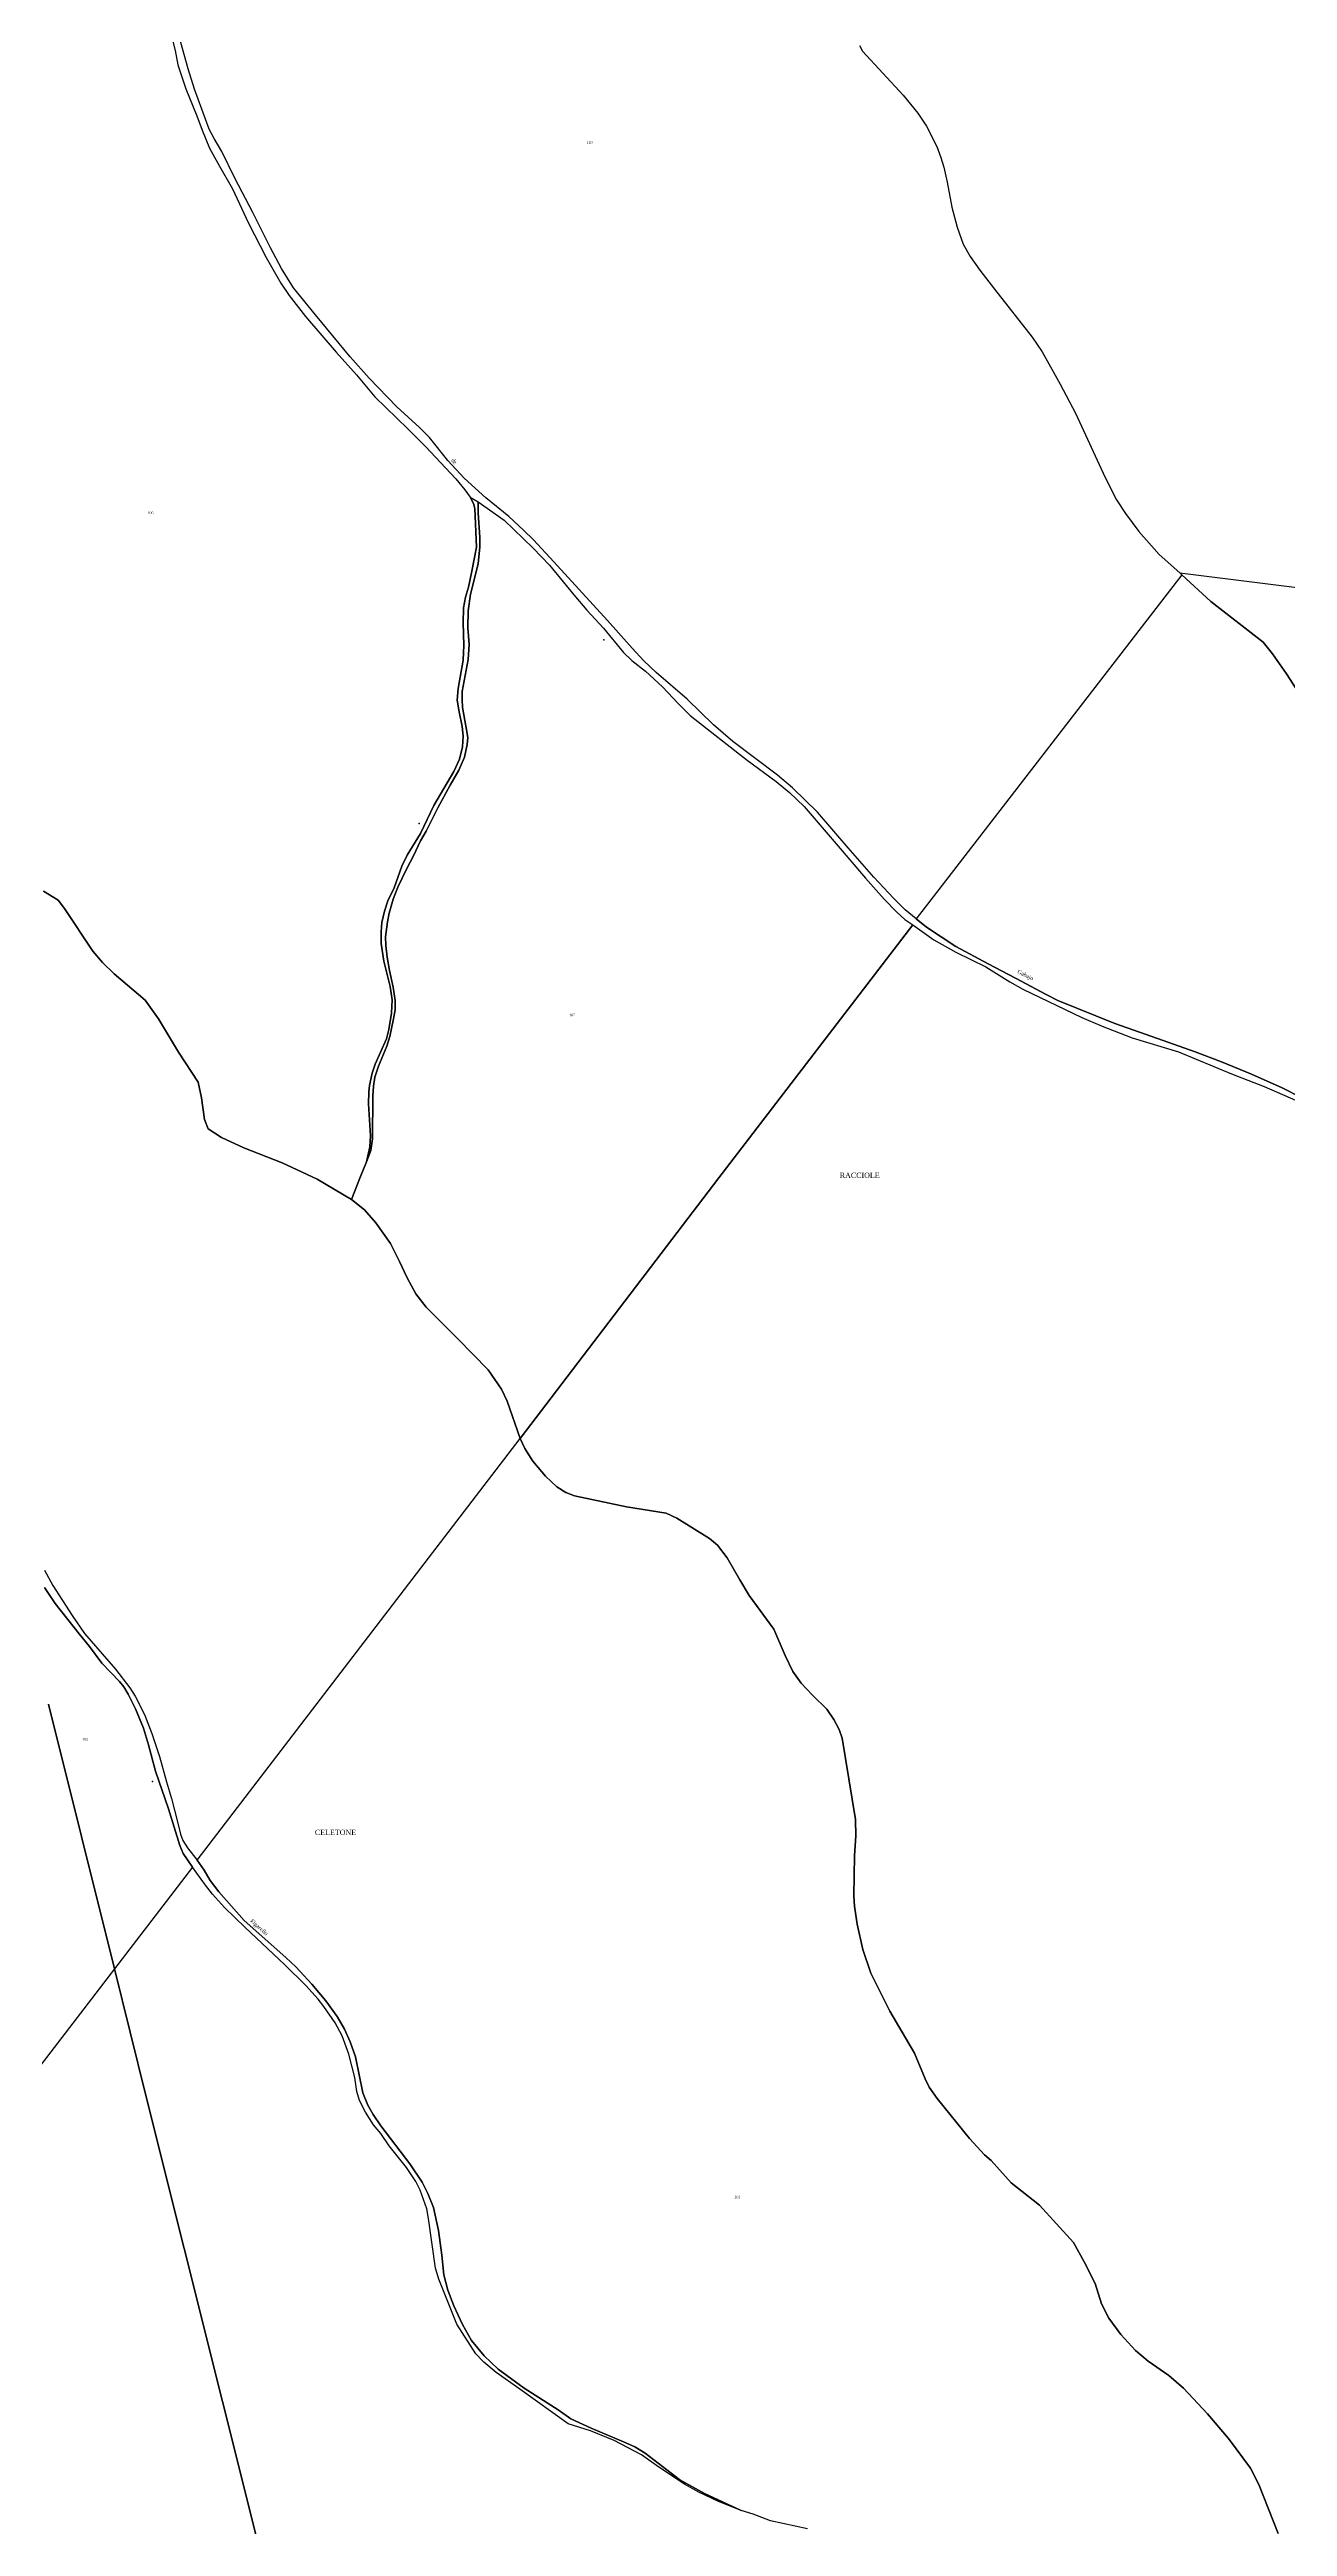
# Model space of a CAD drawing. Extents: x 1197506 to 1206978, y 6141540 to 6151741.
# Drawn here: x 1204732 to 1205681, y 6148353 to 6150250 of the extents above; entities that cross this region are included whole.
import ezdxf

# ---------------------------------------------------------------- set-up
doc = ezdxf.new("R2010")
doc.units = 0
doc.linetypes.add('CONTINU', pattern=[0])
doc.layers.get('0').update_dxf_attribs({"linetype": 'CONTINU'})
for name, color, linetype in [('1FLECHEFL', 7, 'CONTINU'), ('1LIEUDIT', 7, 'CONTINU'), ('1PARCELLE', 7, 'CONTINU'), ('1TRONFLUV', 7, 'CONTINU'), ('3LIEUDITTEX', 7, 'CONTINU'), ('3PARCELLETEX', 7, 'CONTINU'), ('3TRONFLUVTEX', 7, 'CONTINU')]:
    doc.layers.add(name, color=color, linetype=linetype)
doc.styles.get("Standard").update_dxf_attribs({"font": 'Times New Roman'})

# ---------------------------------------------------------------- blocks, each defined once
blk = doc.blocks.new('FLECHRU1')
blk.add_point((0, 0))

msp = doc.modelspace()

# ---------------------------------------------------------------- linework, layer by layer
at = {"layer": '1LIEUDIT'}
for points in [[(1205352.76, 6150253.22), (1205354.93, 6150249.06), (1205386.15, 6150215.26), (1205397.5, 6150201.34), (1205404.08, 6150191.38), (1205412.08, 6150175.81), (1205415.13, 6150167.51), (1205417.23, 6150160.17), (1205419.92, 6150148.51), (1205423.52, 6150129.33), (1205427.48, 6150114.21), (1205432.08, 6150101.05), (1205437.45, 6150091.58), (1205444.97, 6150081.14), (1205456.09, 6150066.74), (1205485.04, 6150029.8), (1205492.69, 6150018.55), (1205506.4, 6149993.77), (1205518.22, 6149971.52), (1205541.03, 6149922.25), (1205549.7, 6149905.36), (1205556.58, 6149894.7), (1205566.74, 6149881.11), (1205582.2, 6149863.5), (1205598.06, 6149849.36), (1205599.73, 6149847.87), (1205621.85, 6149827.5), (1205661.88, 6149796.33), (1205669.04, 6149787.35), (1205679.92, 6149772), (1205694.19, 6149749.76)], [(1205352.76, 6150253.22), (1205354.93, 6150249.06), (1205386.15, 6150215.26), (1205397.5, 6150201.34), (1205404.08, 6150191.38), (1205412.08, 6150175.81), (1205415.13, 6150167.51), (1205417.23, 6150160.17), (1205419.92, 6150148.51), (1205423.52, 6150129.33), (1205427.48, 6150114.21), (1205432.08, 6150101.05), (1205437.45, 6150091.58), (1205444.97, 6150081.14), (1205456.09, 6150066.74), (1205485.04, 6150029.8), (1205492.69, 6150018.55), (1205506.4, 6149993.77), (1205518.22, 6149971.52), (1205541.03, 6149922.25), (1205549.7, 6149905.36), (1205556.58, 6149894.7), (1205566.74, 6149881.11), (1205582.2, 6149863.5), (1205598.06, 6149849.36), (1205599.73, 6149847.87), (1205621.85, 6149827.5), (1205661.88, 6149796.33), (1205669.04, 6149787.35), (1205679.92, 6149772), (1205694.19, 6149749.76)], [(1205673.54, 6148347.59), (1205658.64, 6148385.01), (1205652.17, 6148397.43), (1205635.28, 6148420.38), (1205619.38, 6148439.23), (1205600.99, 6148458.82), (1205589.68, 6148468.39), (1205573.76, 6148479.54), (1205564.21, 6148487.63), (1205552.88, 6148499.99), (1205543.77, 6148512.4), (1205538.16, 6148523.49), (1205533.23, 6148538.86), (1205524.93, 6148555.59), (1205516.63, 6148570.28), (1205490.69, 6148599.1), (1205469.04, 6148616.07), (1205453.59, 6148633.11), (1205448.49, 6148637.66), (1205436.9, 6148650.16), (1205412.22, 6148680.74), (1205406.19, 6148689.5), (1205403.01, 6148695.68), (1205394.8, 6148715.32), (1205375.9, 6148747.67), (1205361.46, 6148776.78), (1205355.23, 6148794.84), (1205351.04, 6148814.25), (1205348.98, 6148827.94), (1205348.33, 6148835.83), (1205348.93, 6148866.63), (1205350.01, 6148881.97), (1205349.6, 6148894.49), (1205339.36, 6148956.61), (1205337.17, 6148963.39), (1205333.12, 6148971.01), (1205327.77, 6148978.83), (1205316.73, 6148989.56), (1205307.97, 6148998.95), (1205301.73, 6149007.74), (1205295.7, 6149019.98), (1205287.15, 6149040.11), (1205268.36, 6149066.07), (1205261, 6149078.01), (1205251.29, 6149094.86), (1205243.93, 6149104.45), (1205237.92, 6149109.67), (1205212.85, 6149125.3), (1205204.69, 6149129.11), (1205174.33, 6149133.96), (1205134.33, 6149142.41), (1205127.71, 6149144.88), (1205120.89, 6149149.22), (1205112.11, 6149157.31), (1205102.47, 6149168.91), (1205096.39, 6149178.63), (1205092.81, 6149186.14), (1205082.83, 6149214.79), (1205078.49, 6149224.11), (1205068.23, 6149238.82), (1205044.89, 6149262.81), (1205020.84, 6149286.75), (1205012.84, 6149297.09), (1205006.21, 6149309.29), (1205000.38, 6149321.78), (1204993.38, 6149335.66), (1204982.25, 6149351.36), (1204973.46, 6149361.43), (1204963.58, 6149369.41), (1204937.24, 6149384.92), (1204910.52, 6149397.41), (1204881.08, 6149408.82), (1204863.95, 6149416.92), (1204853.94, 6149423.54), (1204851.1, 6149430.49), (1204848.79, 6149447.11), (1204846.22, 6149459.22), (1204831.19, 6149482.14), (1204815.73, 6149507.74), (1204805.51, 6149522.01), (1204781.74, 6149542.25), (1204772.82, 6149550.92), (1204765.45, 6149559.45), (1204743.83, 6149592.3), (1204739, 6149598.48), (1204727.7, 6149605.5)], [(1204727.7, 6149605.5), (1204739, 6149598.48), (1204743.83, 6149592.3), (1204765.45, 6149559.45), (1204772.82, 6149550.92), (1204781.74, 6149542.25), (1204805.51, 6149522.01), (1204815.73, 6149507.74), (1204831.19, 6149482.14), (1204846.22, 6149459.22), (1204848.79, 6149447.11), (1204851.1, 6149430.49), (1204853.94, 6149423.54), (1204863.95, 6149416.92), (1204881.08, 6149408.82), (1204910.52, 6149397.41), (1204937.24, 6149384.92), (1204963.58, 6149369.41), (1204973.46, 6149361.43), (1204982.25, 6149351.36), (1204993.38, 6149335.66), (1205000.38, 6149321.78), (1205006.21, 6149309.29), (1205012.84, 6149297.09), (1205020.84, 6149286.75), (1205044.89, 6149262.81), (1205068.23, 6149238.82), (1205078.49, 6149224.11), (1205082.83, 6149214.79), (1205092.81, 6149186.14), (1205096.39, 6149178.63), (1205102.47, 6149168.91), (1205112.11, 6149157.31), (1205120.89, 6149149.22), (1205127.71, 6149144.88), (1205134.33, 6149142.41), (1205174.33, 6149133.96), (1205204.69, 6149129.11), (1205212.85, 6149125.3), (1205237.92, 6149109.67), (1205243.93, 6149104.45), (1205251.29, 6149094.86), (1205261, 6149078.01), (1205268.36, 6149066.07), (1205287.15, 6149040.11), (1205295.7, 6149019.98), (1205301.73, 6149007.74), (1205307.97, 6148998.95), (1205316.73, 6148989.56), (1205327.77, 6148978.83), (1205333.12, 6148971.01), (1205337.17, 6148963.39), (1205339.36, 6148956.61), (1205349.6, 6148894.49), (1205350.01, 6148881.97), (1205348.93, 6148866.63), (1205348.33, 6148835.83), (1205348.98, 6148827.94), (1205351.04, 6148814.25), (1205355.23, 6148794.84), (1205361.46, 6148776.78), (1205375.9, 6148747.67), (1205394.8, 6148715.32), (1205403.01, 6148695.68), (1205406.19, 6148689.5), (1205412.22, 6148680.74), (1205436.9, 6148650.16), (1205448.49, 6148637.66), (1205453.59, 6148633.11), (1205469.04, 6148616.07), (1205490.69, 6148599.1), (1205516.63, 6148570.28), (1205524.93, 6148555.59), (1205533.23, 6148538.86), (1205538.16, 6148523.49), (1205543.77, 6148512.4), (1205552.88, 6148499.99), (1205564.21, 6148487.63), (1205573.76, 6148479.54), (1205589.68, 6148468.39), (1205600.99, 6148458.82), (1205619.38, 6148439.23), (1205635.28, 6148420.38), (1205652.17, 6148397.43), (1205658.64, 6148385.01), (1205673.54, 6148347.59)]]:
    msp.add_lwpolyline(points, dxfattribs=at)
at = {"layer": '1PARCELLE'}
for points in [[(1204821.33, 6150277.6), (1204828.5, 6150249.52), (1204830.7, 6150238.35), (1204836.67, 6150220.1), (1204845.26, 6150199.37), (1204849.21, 6150188.38), (1204854.85, 6150174.73), (1204862.42, 6150160.82), (1204872.41, 6150143.52), (1204884.85, 6150117.17), (1204898.36, 6150090.93), (1204909.43, 6150071.19), (1204915.86, 6150061.85), (1204928.37, 6150045.69), (1204951.99, 6150018.43), (1204967.41, 6150001.12), (1204981.4, 6149984.06), (1205006.82, 6149959.52), (1205020.36, 6149946.13), (1205043.46, 6149921.38), (1205050.54, 6149912.88), (1205054.4, 6149907.27), (1205056.99, 6149902.56), (1205058.12, 6149898.51), (1205059.4, 6149868.9), (1205055.6, 6149849.31), (1205053.23, 6149838.3), (1205050.89, 6149830.7), (1205049.37, 6149822.46), (1205049.26, 6149811.08), (1205049.59, 6149793.88), (1205049.11, 6149782.5), (1205045.23, 6149760.81), (1205044.65, 6149751.85), (1205045.97, 6149742.96), (1205048.35, 6149731.53), (1205049.19, 6149724.31), (1205048.54, 6149715.95), (1205046.32, 6149706.55), (1205042.13, 6149697.18), (1205026.65, 6149671.05), (1205016.55, 6149649.62), (1205006.17, 6149633.12), (1205002.24, 6149624.64), (1204996.32, 6149608.04), (1204991.57, 6149597.99), (1204988.88, 6149590.18), (1204986.96, 6149581.56), (1204986.33, 6149574.24), (1204986.46, 6149565.43), (1204988.27, 6149551.89), (1204993.12, 6149532.56), (1204994.71, 6149522.3), (1204994.33, 6149512.13), (1204992.24, 6149499.42), (1204990.43, 6149492.5), (1204981.64, 6149473.05), (1204979.54, 6149466.01), (1204977.36, 6149456.62), (1204976.91, 6149451.69), (1204976.64, 6149442.64), (1204978.15, 6149418.02), (1204977.7, 6149409.58), (1204975.02, 6149398.14), (1204969.98, 6149385.77), (1204963.58, 6149369.41), (1204963.58, 6149369.41), (1204937.24, 6149384.92), (1204910.52, 6149397.41), (1204881.08, 6149408.82), (1204863.95, 6149416.92), (1204853.94, 6149423.54), (1204851.1, 6149430.49), (1204848.79, 6149447.11), (1204846.22, 6149459.22), (1204831.19, 6149482.14), (1204815.73, 6149507.74), (1204805.51, 6149522.01), (1204781.74, 6149542.25), (1204772.82, 6149550.92), (1204765.45, 6149559.45), (1204743.83, 6149592.3), (1204739, 6149598.48), (1204727.7, 6149605.5)], [(1205352.76, 6150253.22), (1205354.93, 6150249.06), (1205386.15, 6150215.26), (1205397.5, 6150201.34), (1205404.08, 6150191.38), (1205412.08, 6150175.81), (1205415.13, 6150167.51), (1205417.23, 6150160.17), (1205419.92, 6150148.51), (1205423.52, 6150129.33), (1205427.48, 6150114.21), (1205432.08, 6150101.05), (1205437.45, 6150091.58), (1205444.97, 6150081.14), (1205456.09, 6150066.74), (1205485.04, 6150029.8), (1205492.69, 6150018.55), (1205506.4, 6149993.77), (1205518.22, 6149971.52), (1205541.03, 6149922.25), (1205549.7, 6149905.36), (1205556.58, 6149894.7), (1205566.74, 6149881.11), (1205582.2, 6149863.5), (1205598.06, 6149849.36), (1205599.73, 6149847.87), (1205599.73, 6149847.87), (1205396.28, 6149584.4), (1205387.73, 6149591.08), (1205379.15, 6149599.87), (1205363.68, 6149616.14), (1205344.13, 6149638.61), (1205320.68, 6149666.04), (1205301.42, 6149684.78), (1205289.92, 6149694.34), (1205255.68, 6149720.17), (1205240.82, 6149732.97), (1205220.63, 6149752.57), (1205196.97, 6149773.06), (1205187.61, 6149781.82), (1205178.66, 6149791.56), (1205159.76, 6149812.72), (1205118.68, 6149857.81), (1205103.05, 6149874.59), (1205095.37, 6149881.93), (1205084.06, 6149892.38), (1205066.44, 6149906.82), (1205050.01, 6149921.96), (1205037.5, 6149935.34), (1205023.28, 6149953.09), (1205015.64, 6149960.67), (1204998.29, 6149976.45), (1204977.13, 6149998.4), (1204962.62, 6150014.91), (1204935.94, 6150046.98), (1204919.3, 6150067.55), (1204909.99, 6150082.37), (1204901.56, 6150098.33), (1204888.1, 6150125.34), (1204874.17, 6150151.65), (1204864.19, 6150172.05), (1204858.42, 6150182.02), (1204854.72, 6150189.27), (1204843.3, 6150219.94), (1204838.49, 6150235.49), (1204831.7, 6150260.08)], [(1205352.76, 6150253.22), (1205354.93, 6150249.06), (1205386.15, 6150215.26), (1205397.5, 6150201.34), (1205404.08, 6150191.38), (1205412.08, 6150175.81), (1205415.13, 6150167.51), (1205417.23, 6150160.17), (1205419.92, 6150148.51), (1205423.52, 6150129.33), (1205427.48, 6150114.21), (1205432.08, 6150101.05), (1205437.45, 6150091.58), (1205444.97, 6150081.14), (1205456.09, 6150066.74), (1205485.04, 6150029.8), (1205492.69, 6150018.55), (1205506.4, 6149993.77), (1205518.22, 6149971.52), (1205541.03, 6149922.25), (1205549.7, 6149905.36), (1205556.58, 6149894.7), (1205566.74, 6149881.11), (1205582.2, 6149863.5), (1205598.06, 6149849.36), (1205790.37, 6149825.28)], [(1205694.19, 6149749.76), (1205679.92, 6149772), (1205669.04, 6149787.35), (1205661.88, 6149796.33), (1205621.85, 6149827.5), (1205599.73, 6149847.87), (1205599.73, 6149847.87), (1205396.28, 6149584.4), (1205404.17, 6149577.98), (1205426.6, 6149563.16), (1205451.42, 6149549.72), (1205472.21, 6149538.93), (1205495.61, 6149526.36), (1205504.79, 6149521.84), (1205548.36, 6149504.14), (1205576.78, 6149494.28), (1205609.93, 6149482.52), (1205630.01, 6149474.87), (1205652.93, 6149465.33), (1205676.6, 6149454.98), (1205690.46, 6149447.81)], [(1205694.19, 6149749.76), (1205679.92, 6149772), (1205669.04, 6149787.35), (1205661.88, 6149796.33), (1205621.85, 6149827.5), (1205599.73, 6149847.87), (1205599.73, 6149847.87), (1205598.06, 6149849.36), (1205790.37, 6149825.28)], [(1204728.34, 6149085.46), (1204734.82, 6149073.76), (1204749.61, 6149050.61), (1204759.11, 6149036.98), (1204782.91, 6149009.68), (1204793.73, 6148995.2), (1204798.03, 6148988.92), (1204805.06, 6148974.79), (1204810.79, 6148960.37), (1204816.67, 6148942.77), (1204821.87, 6148923.14), (1204825.77, 6148910.48), (1204830.29, 6148892.59), (1204832.62, 6148883.2), (1204834.41, 6148878.21), (1204837.99, 6148872.73), (1204845.34, 6148863.2), (1205092.81, 6149186.14), (1205082.83, 6149214.79), (1205078.49, 6149224.11), (1205068.23, 6149238.82), (1205044.89, 6149262.81), (1205020.84, 6149286.75), (1205012.84, 6149297.09), (1205006.21, 6149309.29), (1205000.38, 6149321.78), (1204993.38, 6149335.66), (1204982.25, 6149351.36), (1204973.46, 6149361.43), (1204963.58, 6149369.41), (1204937.24, 6149384.92), (1204910.52, 6149397.41), (1204881.08, 6149408.82), (1204863.95, 6149416.92), (1204853.94, 6149423.54), (1204851.1, 6149430.49), (1204848.79, 6149447.11), (1204846.22, 6149459.22), (1204831.19, 6149482.14), (1204815.73, 6149507.74), (1204805.51, 6149522.01), (1204781.74, 6149542.25), (1204772.82, 6149550.92), (1204765.45, 6149559.45), (1204743.83, 6149592.3), (1204739, 6149598.48), (1204727.7, 6149605.5)], [(1205673.54, 6148347.59), (1205658.64, 6148385.01), (1205652.17, 6148397.43), (1205635.28, 6148420.38), (1205619.38, 6148439.23), (1205600.99, 6148458.82), (1205589.68, 6148468.39), (1205573.76, 6148479.54), (1205564.21, 6148487.63), (1205552.88, 6148499.99), (1205543.77, 6148512.4), (1205538.16, 6148523.49), (1205533.23, 6148538.86), (1205524.93, 6148555.59), (1205516.63, 6148570.28), (1205490.69, 6148599.1), (1205469.04, 6148616.07), (1205453.59, 6148633.11), (1205448.49, 6148637.66), (1205436.9, 6148650.16), (1205412.22, 6148680.74), (1205406.19, 6148689.5), (1205403.01, 6148695.68), (1205394.8, 6148715.32), (1205375.9, 6148747.67), (1205361.46, 6148776.78), (1205355.23, 6148794.84), (1205351.04, 6148814.25), (1205348.98, 6148827.94), (1205348.33, 6148835.83), (1205348.93, 6148866.63), (1205350.01, 6148881.97), (1205349.6, 6148894.49), (1205339.36, 6148956.61), (1205337.17, 6148963.39), (1205333.12, 6148971.01), (1205327.77, 6148978.83), (1205316.73, 6148989.56), (1205307.97, 6148998.95), (1205301.73, 6149007.74), (1205295.7, 6149019.98), (1205287.15, 6149040.11), (1205268.36, 6149066.07), (1205261, 6149078.01), (1205251.29, 6149094.86), (1205243.93, 6149104.45), (1205237.92, 6149109.67), (1205212.85, 6149125.3), (1205204.69, 6149129.11), (1205174.33, 6149133.96), (1205134.33, 6149142.41), (1205127.71, 6149144.88), (1205120.89, 6149149.22), (1205112.11, 6149157.31), (1205102.47, 6149168.91), (1205096.39, 6149178.63), (1205092.81, 6149186.14), (1205092.81, 6149186.14), (1205245.01, 6149385.95), (1205393.49, 6149579.62), (1205409.65, 6149568.21), (1205426.53, 6149558.74), (1205449.41, 6149547.65), (1205467.99, 6149536.1), (1205477.77, 6149530.45), (1205523.12, 6149508.74), (1205538.71, 6149502.04), (1205561.54, 6149493.22), (1205596.98, 6149482.33), (1205637.75, 6149465.55), (1205662.65, 6149455.98), (1205692.55, 6149442.91)], [(1205312.82, 6148350.94), (1205284.5, 6148357.2), (1205271.28, 6148362.4), (1205262.14, 6148365.17), (1205234.04, 6148378.08), (1205215.07, 6148388.6), (1205188.49, 6148409.08), (1205180.54, 6148413.77), (1205171.95, 6148417.74), (1205147.09, 6148428.22), (1205131.75, 6148435.27), (1205122.02, 6148442.15), (1205096, 6148458.76), (1205076.02, 6148473.4), (1205065.15, 6148483.57), (1205055.62, 6148495.2), (1205048.62, 6148507.5), (1205042.01, 6148521.88), (1205037.5, 6148533.79), (1205034.42, 6148545.64), (1205032.75, 6148560.62), (1205030.31, 6148579.54), (1205026.54, 6148597.27), (1205022.12, 6148607.87), (1205017.79, 6148616.49), (1205008.36, 6148630.69), (1204986.14, 6148659.72), (1204980.31, 6148668.51), (1204976.11, 6148675.6), (1204972.33, 6148684.98), (1204966.67, 6148712.66), (1204962.67, 6148724.14), (1204958.27, 6148733.75), (1204952.71, 6148743.49), (1204943.96, 6148755.52), (1204933.23, 6148768.26), (1204920.93, 6148781.52), (1204913.38, 6148788.81), (1204881.51, 6148817.06), (1204862.03, 6148838.89), (1204855.46, 6148847.75), (1204850.72, 6148855.48), (1204845.34, 6148863.2), (1204845.34, 6148863.2), (1205092.81, 6149186.14), (1205096.39, 6149178.63), (1205102.47, 6149168.91), (1205112.11, 6149157.31), (1205120.89, 6149149.22), (1205127.71, 6149144.88), (1205134.33, 6149142.41), (1205174.33, 6149133.96), (1205204.69, 6149129.11), (1205212.85, 6149125.3), (1205237.92, 6149109.67), (1205243.93, 6149104.45), (1205251.29, 6149094.86), (1205261, 6149078.01), (1205268.36, 6149066.07), (1205287.15, 6149040.11), (1205295.7, 6149019.98), (1205301.73, 6149007.74), (1205307.97, 6148998.95), (1205316.73, 6148989.56), (1205327.77, 6148978.83), (1205333.12, 6148971.01), (1205337.17, 6148963.39), (1205339.36, 6148956.61), (1205349.6, 6148894.49), (1205350.01, 6148881.97), (1205348.93, 6148866.63), (1205348.33, 6148835.83), (1205348.98, 6148827.94), (1205351.04, 6148814.25), (1205355.23, 6148794.84), (1205361.46, 6148776.78), (1205375.9, 6148747.67), (1205394.8, 6148715.32), (1205403.01, 6148695.68), (1205406.19, 6148689.5), (1205412.22, 6148680.74), (1205436.9, 6148650.16), (1205448.49, 6148637.66), (1205453.59, 6148633.11), (1205469.04, 6148616.07), (1205490.69, 6148599.1), (1205516.63, 6148570.28), (1205524.93, 6148555.59), (1205533.23, 6148538.86), (1205538.16, 6148523.49), (1205543.77, 6148512.4), (1205552.88, 6148499.99), (1205564.21, 6148487.63), (1205573.76, 6148479.54), (1205589.68, 6148468.39), (1205600.99, 6148458.82), (1205619.38, 6148439.23), (1205635.28, 6148420.38), (1205652.17, 6148397.43), (1205658.64, 6148385.01), (1205673.54, 6148347.59)], [(1204728.57, 6149072.07), (1204736.57, 6149059.8), (1204755.01, 6149036.53), (1204762.87, 6149026.83), (1204772.49, 6149014.17), (1204785.94, 6149000.12), (1204789.25, 6148995.96), (1204792.65, 6148990.37), (1204798.16, 6148979.11), (1204804.33, 6148964.36), (1204808.25, 6148951.51), (1204813.47, 6148931.34), (1204823.53, 6148902.47), (1204832.23, 6148874.43), (1204834.8, 6148868.31), (1204841.89, 6148857.95), (1204781.97, 6148780.13), (1204781.97, 6148780.13), (1204731.46, 6148982.73)], [(1204731.46, 6148982.73), (1204781.97, 6148780.13), (1204663.39, 6148625.51)], [(1205312.82, 6148350.94), (1205284.5, 6148357.2), (1205271.28, 6148362.4), (1205262.14, 6148365.17), (1205244.63, 6148372.09), (1205229.8, 6148379.05), (1205218.78, 6148385.28), (1205198.92, 6148398.39), (1205185.7, 6148407.62), (1205164.82, 6148418.75), (1205146.6, 6148426.06), (1205129.66, 6148431.53), (1205092.55, 6148458.04), (1205074.32, 6148470.82), (1205064.94, 6148478.63), (1205058.78, 6148485.2), (1205044.31, 6148507.82), (1205030.63, 6148542.39), (1205028.06, 6148550.76), (1205022.58, 6148588.82), (1205021.24, 6148596.3), (1205016.21, 6148610.36), (1205012.85, 6148617.07), (1205005.63, 6148627.82), (1204992.45, 6148644.46), (1204986.06, 6148653.79), (1204980.53, 6148660.58), (1204974.24, 6148670.32), (1204969.81, 6148679.18), (1204967.8, 6148685.99), (1204966.19, 6148696.79), (1204961.62, 6148714.76), (1204956.52, 6148728.6), (1204951.05, 6148738.57), (1204942.31, 6148751.26), (1204938.06, 6148756.7), (1204928.68, 6148767.36), (1204912.3, 6148783.43), (1204882.22, 6148811.71), (1204866.31, 6148827.11), (1204857.22, 6148837.27), (1204851.75, 6148844.01), (1204841.89, 6148857.95), (1204781.97, 6148780.13), (1204805.97, 6148683.06), (1204952.97, 6148096.98)], [(1204952.97, 6148096.98), (1204805.97, 6148683.06), (1204781.97, 6148780.13), (1204663.39, 6148625.51), (1204660.58, 6148609.38), (1204658.67, 6148590.87), (1204656.59, 6148563.62), (1204657.81, 6148557.62), (1204659.77, 6148552.23), (1204667.7, 6148539.69), (1204669.62, 6148534.06), (1204673.36, 6148502.33), (1204675.78, 6148491.94), (1204690.26, 6148461.55), (1204697.66, 6148448.18), (1204701.57, 6148438.2), (1204705.01, 6148424.43), (1204707.05, 6148402.83), (1204707.03, 6148390.13), (1204703.5, 6148355.23), (1204704.37, 6148333.87)]]:
    msp.add_lwpolyline(points, dxfattribs=at)
msp.add_lwpolyline([(1205092.81, 6149186.14), (1205082.83, 6149214.79), (1205078.49, 6149224.11), (1205068.23, 6149238.82), (1205044.89, 6149262.81), (1205020.84, 6149286.75), (1205012.84, 6149297.09), (1205006.21, 6149309.29), (1205000.38, 6149321.78), (1204993.38, 6149335.66), (1204982.25, 6149351.36), (1204973.46, 6149361.43), (1204963.58, 6149369.41), (1204969.98, 6149385.77), (1204975.02, 6149398.14), (1204978.44, 6149406.82), (1204979.59, 6149415.68), (1204979.95, 6149448.79), (1204980.35, 6149456.21), (1204981.39, 6149462.97), (1204984.23, 6149471.54), (1204990.56, 6149486.8), (1204993.03, 6149494.22), (1204995.92, 6149507.69), (1204997, 6149514.48), (1204997.01, 6149521.79), (1204995.46, 6149532.09), (1204992.7, 6149544.65), (1204990.87, 6149554.92), (1204989.85, 6149563.81), (1204989.66, 6149570.42), (1204991.15, 6149581.98), (1204992.44, 6149588.57), (1204995.55, 6149599.48), (1204999.08, 6149608.64), (1205006.04, 6149622.99), (1205011.17, 6149632.69), (1205016.4, 6149643.93), (1205020.74, 6149651.37), (1205029.66, 6149669.23), (1205039.15, 6149686.57), (1205045.91, 6149698.29), (1205050.08, 6149708.08), (1205052.23, 6149717.95), (1205052.61, 6149723.24), (1205051.53, 6149730.61), (1205048.57, 6149746.22), (1205048.31, 6149752.22), (1205048.4, 6149758.55), (1205052.95, 6149782.84), (1205053.64, 6149794.42), (1205052.82, 6149807.25), (1205052.87, 6149820.17), (1205054.86, 6149832.92), (1205060.56, 6149856.16), (1205061.98, 6149869.33), (1205061.91, 6149876.43), (1205060.68, 6149895.33), (1205060.72, 6149903.71), (1205080.61, 6149889.74), (1205102.72, 6149868.24), (1205115.21, 6149855.31), (1205133.96, 6149832.58), (1205143.8, 6149820.84), (1205156.6, 6149806.95), (1205171.81, 6149788.59), (1205178.45, 6149782.17), (1205188.79, 6149774.14), (1205201.73, 6149762.06), (1205214.17, 6149748.89), (1205223.15, 6149740.05), (1205266.75, 6149705.85), (1205288.98, 6149689.52), (1205299.05, 6149681.03), (1205310.34, 6149670.37), (1205334.76, 6149641.76), (1205357.44, 6149615.43), (1205371.6, 6149599.27), (1205381.44, 6149589.32), (1205387.41, 6149583.85), (1205393.49, 6149579.62), (1205245.01, 6149385.95), (1205092.81, 6149186.14)], close=True, dxfattribs=at)
at = {"layer": '1TRONFLUV'}
for points in [[(1204821.33, 6150277.6), (1204828.5, 6150249.52), (1204830.7, 6150238.35), (1204836.67, 6150220.1), (1204845.26, 6150199.37), (1204849.21, 6150188.38), (1204854.85, 6150174.73), (1204862.42, 6150160.82), (1204872.41, 6150143.52), (1204884.85, 6150117.17), (1204898.36, 6150090.93), (1204909.43, 6150071.19), (1204915.86, 6150061.85), (1204928.37, 6150045.69), (1204951.99, 6150018.43), (1204967.41, 6150001.12), (1204981.4, 6149984.06), (1205006.82, 6149959.52), (1205020.36, 6149946.13), (1205043.46, 6149921.38), (1205050.54, 6149912.88), (1205054.4, 6149907.27), (1205060.72, 6149903.71), (1205080.61, 6149889.74), (1205102.72, 6149868.24), (1205115.21, 6149855.31), (1205133.96, 6149832.58), (1205143.8, 6149820.84), (1205156.6, 6149806.95), (1205171.81, 6149788.59), (1205178.45, 6149782.17), (1205188.79, 6149774.14), (1205201.73, 6149762.06), (1205214.17, 6149748.89), (1205223.15, 6149740.05), (1205266.75, 6149705.85), (1205288.98, 6149689.52), (1205299.05, 6149681.03), (1205310.34, 6149670.37), (1205334.76, 6149641.76), (1205357.44, 6149615.43), (1205371.6, 6149599.27), (1205381.44, 6149589.32), (1205387.41, 6149583.85), (1205393.49, 6149579.62), (1205409.65, 6149568.21), (1205426.53, 6149558.74), (1205449.41, 6149547.65), (1205467.99, 6149536.1), (1205477.77, 6149530.45), (1205523.12, 6149508.74), (1205538.71, 6149502.04), (1205561.54, 6149493.22), (1205596.98, 6149482.33), (1205637.75, 6149465.55), (1205662.65, 6149455.98), (1205692.55, 6149442.91)], [(1205690.46, 6149447.81), (1205676.6, 6149454.98), (1205652.93, 6149465.33), (1205630.01, 6149474.87), (1205609.93, 6149482.52), (1205576.78, 6149494.28), (1205548.36, 6149504.14), (1205504.79, 6149521.84), (1205495.61, 6149526.36), (1205472.21, 6149538.93), (1205451.42, 6149549.72), (1205426.6, 6149563.16), (1205404.17, 6149577.98), (1205396.28, 6149584.4), (1205396.28, 6149584.4), (1205387.73, 6149591.08), (1205379.15, 6149599.87), (1205363.68, 6149616.14), (1205344.13, 6149638.61), (1205320.68, 6149666.04), (1205301.42, 6149684.78), (1205289.92, 6149694.34), (1205255.68, 6149720.17), (1205240.82, 6149732.97), (1205220.63, 6149752.57), (1205196.97, 6149773.06), (1205187.61, 6149781.82), (1205178.66, 6149791.56), (1205159.76, 6149812.72), (1205118.68, 6149857.81), (1205103.05, 6149874.59), (1205095.37, 6149881.93), (1205084.06, 6149892.38), (1205066.44, 6149906.82), (1205050.01, 6149921.96), (1205037.5, 6149935.34), (1205023.28, 6149953.09), (1205015.64, 6149960.67), (1204998.29, 6149976.45), (1204977.13, 6149998.4), (1204962.62, 6150014.91), (1204935.94, 6150046.98), (1204919.3, 6150067.55), (1204909.99, 6150082.37), (1204901.56, 6150098.33), (1204888.1, 6150125.34), (1204874.17, 6150151.65), (1204864.19, 6150172.05), (1204858.42, 6150182.02), (1204854.72, 6150189.27), (1204843.3, 6150219.94), (1204838.49, 6150235.49), (1204831.7, 6150260.08)], [(1204728.34, 6149085.46), (1204734.82, 6149073.76), (1204749.61, 6149050.61), (1204759.11, 6149036.98), (1204782.91, 6149009.68), (1204793.73, 6148995.2), (1204798.03, 6148988.92), (1204805.06, 6148974.79), (1204810.79, 6148960.37), (1204816.67, 6148942.77), (1204821.87, 6148923.14), (1204825.77, 6148910.48), (1204830.29, 6148892.59), (1204832.62, 6148883.2), (1204834.41, 6148878.21), (1204837.99, 6148872.73), (1204845.34, 6148863.2), (1204850.72, 6148855.48), (1204855.46, 6148847.75), (1204862.03, 6148838.89), (1204881.51, 6148817.06), (1204913.38, 6148788.81), (1204920.93, 6148781.52), (1204933.23, 6148768.26), (1204943.96, 6148755.52), (1204952.71, 6148743.49), (1204958.27, 6148733.75), (1204962.67, 6148724.14), (1204966.67, 6148712.66), (1204972.33, 6148684.98), (1204976.11, 6148675.6), (1204980.31, 6148668.51), (1204986.14, 6148659.72), (1205008.36, 6148630.69), (1205017.79, 6148616.49), (1205022.12, 6148607.87), (1205026.54, 6148597.27), (1205030.31, 6148579.54), (1205032.75, 6148560.62), (1205034.42, 6148545.64), (1205037.5, 6148533.79), (1205042.01, 6148521.88), (1205048.62, 6148507.5), (1205055.62, 6148495.2), (1205065.15, 6148483.57), (1205076.02, 6148473.4), (1205096, 6148458.76), (1205122.02, 6148442.15), (1205131.75, 6148435.27), (1205147.09, 6148428.22), (1205171.95, 6148417.74), (1205180.54, 6148413.77), (1205188.49, 6148409.08), (1205215.07, 6148388.6), (1205234.04, 6148378.08), (1205262.14, 6148365.17), (1205244.63, 6148372.09), (1205229.8, 6148379.05), (1205218.78, 6148385.28), (1205198.92, 6148398.39), (1205185.7, 6148407.62), (1205164.82, 6148418.75), (1205146.6, 6148426.06), (1205129.66, 6148431.53), (1205092.55, 6148458.04), (1205074.32, 6148470.82), (1205064.94, 6148478.63), (1205058.78, 6148485.2), (1205044.31, 6148507.82), (1205030.63, 6148542.39), (1205028.06, 6148550.76), (1205022.58, 6148588.82), (1205021.24, 6148596.3), (1205016.21, 6148610.36), (1205012.85, 6148617.07), (1205005.63, 6148627.82), (1204992.45, 6148644.46), (1204986.06, 6148653.79), (1204980.53, 6148660.58), (1204974.24, 6148670.32), (1204969.81, 6148679.18), (1204967.8, 6148685.99), (1204966.19, 6148696.79), (1204961.62, 6148714.76), (1204956.52, 6148728.6), (1204951.05, 6148738.57), (1204942.31, 6148751.26), (1204938.06, 6148756.7), (1204928.68, 6148767.36), (1204912.3, 6148783.43), (1204882.22, 6148811.71), (1204866.31, 6148827.11), (1204857.22, 6148837.27), (1204851.75, 6148844.01), (1204841.89, 6148857.95), (1204834.8, 6148868.31), (1204832.23, 6148874.43), (1204823.53, 6148902.47), (1204813.47, 6148931.34), (1204808.25, 6148951.51), (1204804.33, 6148964.36), (1204798.16, 6148979.11), (1204792.65, 6148990.37), (1204789.25, 6148995.96), (1204785.94, 6149000.12), (1204772.49, 6149014.17), (1204762.87, 6149026.83), (1204755.01, 6149036.53), (1204736.57, 6149059.8), (1204728.57, 6149072.07)]]:
    msp.add_lwpolyline(points, dxfattribs=at)
msp.add_lwpolyline([(1205060.72, 6149903.71), (1205060.68, 6149895.33), (1205061.91, 6149876.43), (1205061.98, 6149869.33), (1205060.56, 6149856.16), (1205054.86, 6149832.92), (1205052.87, 6149820.17), (1205052.82, 6149807.25), (1205053.64, 6149794.42), (1205052.95, 6149782.84), (1205048.4, 6149758.55), (1205048.31, 6149752.22), (1205048.57, 6149746.22), (1205051.53, 6149730.61), (1205052.61, 6149723.24), (1205052.23, 6149717.95), (1205050.08, 6149708.08), (1205045.91, 6149698.29), (1205039.15, 6149686.57), (1205029.66, 6149669.23), (1205020.74, 6149651.37), (1205016.4, 6149643.93), (1205011.17, 6149632.69), (1205006.04, 6149622.99), (1204999.08, 6149608.64), (1204995.55, 6149599.48), (1204992.44, 6149588.57), (1204991.15, 6149581.98), (1204989.66, 6149570.42), (1204989.85, 6149563.81), (1204990.87, 6149554.92), (1204992.7, 6149544.65), (1204995.46, 6149532.09), (1204997.01, 6149521.79), (1204997, 6149514.48), (1204995.92, 6149507.69), (1204993.03, 6149494.22), (1204990.56, 6149486.8), (1204984.23, 6149471.54), (1204981.39, 6149462.97), (1204980.35, 6149456.21), (1204979.95, 6149448.79), (1204979.59, 6149415.68), (1204978.44, 6149406.82), (1204975.02, 6149398.14), (1204977.7, 6149409.58), (1204978.15, 6149418.02), (1204976.64, 6149442.64), (1204976.91, 6149451.69), (1204977.36, 6149456.62), (1204979.54, 6149466.01), (1204981.64, 6149473.05), (1204990.43, 6149492.5), (1204992.24, 6149499.42), (1204994.33, 6149512.13), (1204994.71, 6149522.3), (1204993.12, 6149532.56), (1204988.27, 6149551.89), (1204986.46, 6149565.43), (1204986.33, 6149574.24), (1204986.96, 6149581.56), (1204988.88, 6149590.18), (1204991.57, 6149597.99), (1204996.32, 6149608.04), (1205002.24, 6149624.64), (1205006.17, 6149633.12), (1205016.55, 6149649.62), (1205026.65, 6149671.05), (1205042.13, 6149697.18), (1205046.32, 6149706.55), (1205048.54, 6149715.95), (1205049.19, 6149724.31), (1205048.35, 6149731.53), (1205045.97, 6149742.96), (1205044.65, 6149751.85), (1205045.23, 6149760.81), (1205049.11, 6149782.5), (1205049.59, 6149793.88), (1205049.26, 6149811.08), (1205049.37, 6149822.46), (1205050.89, 6149830.7), (1205053.23, 6149838.3), (1205055.6, 6149849.31), (1205059.4, 6149868.9), (1205058.12, 6149898.51), (1205056.99, 6149902.56), (1205054.4, 6149907.27), (1205060.72, 6149903.71)], close=True, dxfattribs=at)

# ---------------------------------------------------------------- block references
at = {"layer": '1FLECHEFL'}
for p, rotation in [((1205156.82, 6149798.11), 131.8), ((1205015.46, 6149657.27), 62), ((1204811.24, 6148923.44), 105.5)]:
    msp.add_blockref('FLECHRU1', p, dxfattribs=dict(at, rotation=rotation))

# ---------------------------------------------------------------- texts
at = {"layer": '3LIEUDITTEX'}
for s, p in [('RACCIOLE', (1205337.65, 6149385.84)), ('CELETONE', (1204935.58, 6148882.56))]:
    msp.add_text(s, height=4, dxfattribs=at).set_placement(p)
at = {"layer": '3PARCELLETEX'}
for s, p in [('110', (1205143.65, 6150178.13)), ('106', (1204807.33, 6149894.34)), ('107', (1205130.23, 6149509.55)), ('102', (1204757.22, 6148954.78)), ('101', (1205256.94, 6148604.32))]:
    msp.add_text(s, height=2, dxfattribs=at).set_placement(p)
at = {"layer": '3TRONFLUVTEX'}
for s, rotation, p in [('de', 313.3, (1205039.68, 6149935.4)), ('Gabajo', 333.1, (1205473.31, 6149542.98)), ('Figarello', 318.6, (1204885.78, 6148816.23))]:
    msp.add_text(s, height=3, rotation=rotation, dxfattribs=at).set_placement(p)

doc.saveas('drawing.dxf')
